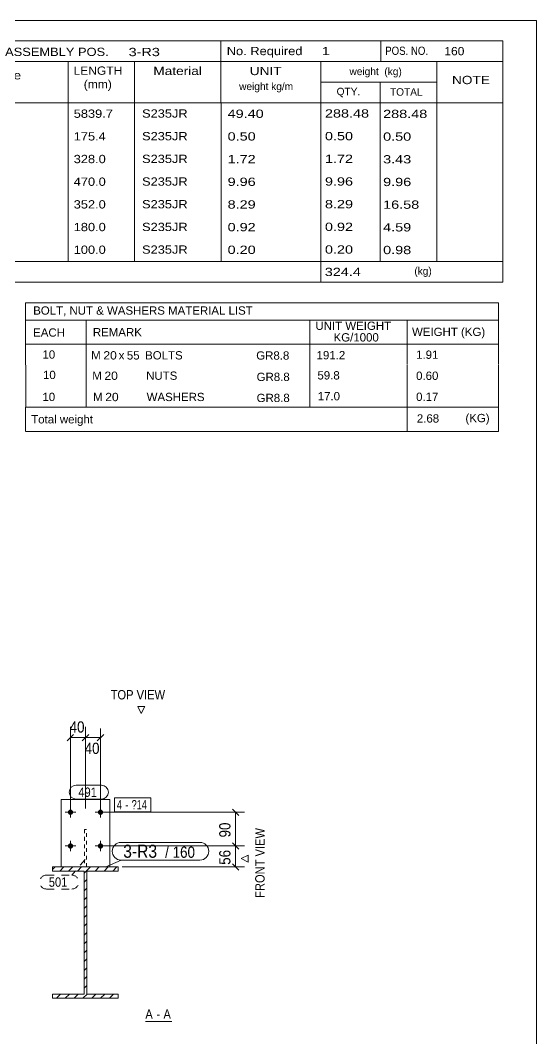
# Model space of a CAD drawing. Header units: millimetres. Extents: x 2 to 825, y 1 to 579.
# Drawn here: x 687.4 to 825, y 307.3 to 579 of the extents above; entities that cross this region are included whole.
import ezdxf

# ---------------------------------------------------------------- set-up
doc = ezdxf.new("R2010")
doc.units = ezdxf.units.MM
for name, pattern in [('XKITLINE00', [0]), ('XKITLINE01', [4, 1, -1, 1, -1]), ('XKITLINE02', [4, 2, -2])]:
    doc.linetypes.add(name, pattern=pattern)
for name, color, linetype, lineweight in [('Bolt', 3, 'Continuous', 0), ('BoltMark', 7, 'Continuous', 0), ('Dimensions', 7, 'Continuous', 0), ('DrawingSheet', 5, 'Continuous', 0), ('OtherObjectType', 7, 'Continuous', 0), ('Part', 2, 'Continuous', 0), ('PartMark', 7, 'Continuous', 0)]:
    doc.layers.add(name, color=color, linetype=linetype, lineweight=lineweight)
doc.styles.add('ARIAL', font='ARIAL.TTF')
doc.styles.add('ARIAL_NARROW', font='ARIALN.TTF')

# ---------------------------------------------------------------- blocks, each defined once
blk = doc.blocks.new('*A1')
at = {"layer": 'Part', "color": 7, "linetype": 'XKITLINE00', "lineweight": 0}
for p, q in [((695.98, 352.49), (696.62, 353.13)), ((697.88, 352.03), (698.98, 353.13)), ((700.24, 352.03), (701.34, 353.13)), ((702.59, 352.03), (703.69, 353.13)), ((704.38, 351.46), (706.05, 353.13)), ((707.31, 352.03), (708.41, 353.13)), ((709.67, 352.03), (710.77, 353.13)), ((712.02, 352.03), (713.12, 353.13)), ((704.38, 349.11), (705.08, 349.81)), ((704.38, 346.75), (705.08, 347.45)), ((704.38, 344.39), (705.08, 345.09)), ((704.38, 342.03), (705.08, 342.73)), ((704.38, 339.68), (705.08, 340.38)), ((704.38, 337.32), (705.08, 338.02)), ((704.38, 334.96), (705.08, 335.66)), ((704.38, 332.61), (705.08, 333.31)), ((704.38, 330.25), (705.08, 330.95)), ((704.38, 327.89), (705.08, 328.59)), ((704.38, 325.53), (705.08, 326.23)), ((704.38, 323.18), (705.08, 323.88)), ((704.38, 320.82), (705.08, 321.52)), ((696.98, 318.13), (698.08, 319.23)), ((699.34, 318.13), (700.44, 319.23)), ((701.7, 318.13), (702.8, 319.23)), ((704.05, 318.13), (705.15, 319.23)), ((706.41, 318.13), (707.51, 319.23)), ((708.77, 318.13), (709.87, 319.23)), ((711.13, 318.13), (712.23, 319.23))]:
    blk.add_line(p, q, dxfattribs=at)
blk = doc.blocks.new('*A54')
at = {"layer": 'Bolt'}
for points in [[(701.43, 367.7), (701.43, 367.66), (701.43, 367.63), (701.42, 367.6), (701.41, 367.56), (701.4, 367.53), (701.39, 367.5), (701.38, 367.46), (701.37, 367.43), (701.35, 367.4), (701.33, 367.37), (701.32, 367.34), (701.3, 367.32), (701.27, 367.29), (701.25, 367.26), (701.23, 367.24), (701.2, 367.21), (701.18, 367.19), (701.15, 367.17), (701.12, 367.15), (701.09, 367.13), (701.06, 367.11), (701.03, 367.1), (701, 367.09), (700.97, 367.07), (700.94, 367.06), (700.9, 367.05), (700.87, 367.05), (700.84, 367.04), (700.8, 367.04), (700.77, 367.03), (700.73, 367.03), (700.7, 367.03), (700.66, 367.04), (700.63, 367.04), (700.6, 367.05), (700.56, 367.05), (700.53, 367.06), (700.5, 367.07), (700.47, 367.09), (700.43, 367.1), (700.4, 367.11), (700.37, 367.13), (700.34, 367.15), (700.32, 367.17), (700.29, 367.19), (700.26, 367.21), (700.24, 367.24), (700.21, 367.26), (700.19, 367.29), (700.17, 367.32), (700.15, 367.34), (700.13, 367.37), (700.12, 367.4), (700.1, 367.43), (700.09, 367.46), (700.07, 367.5), (700.06, 367.53), (700.05, 367.56), (700.05, 367.6), (700.04, 367.63), (700.04, 367.66), (700.03, 367.7), (700.03, 367.73), (700.03, 367.77), (700.04, 367.8), (700.04, 367.83), (700.05, 367.87), (700.05, 367.9), (700.06, 367.94), (700.07, 367.97), (700.09, 368), (700.1, 368.03), (700.12, 368.06), (700.13, 368.09), (700.15, 368.12), (700.17, 368.15), (700.19, 368.18), (700.21, 368.2), (700.24, 368.23), (700.26, 368.25), (700.29, 368.27), (700.32, 368.29), (700.34, 368.31), (700.37, 368.33), (700.4, 368.35), (700.43, 368.36), (700.47, 368.38), (700.5, 368.39), (700.53, 368.4), (700.56, 368.41), (700.6, 368.42), (700.63, 368.42), (700.66, 368.43), (700.7, 368.43), (700.73, 368.43), (700.77, 368.43), (700.8, 368.43), (700.84, 368.42), (700.87, 368.42), (700.9, 368.41), (700.94, 368.4), (700.97, 368.39), (701, 368.38), (701.03, 368.36), (701.06, 368.35), (701.09, 368.33), (701.12, 368.31), (701.15, 368.29), (701.18, 368.27), (701.2, 368.25), (701.23, 368.23), (701.25, 368.2), (701.27, 368.18), (701.3, 368.15), (701.32, 368.12), (701.33, 368.09), (701.35, 368.06), (701.37, 368.03), (701.38, 368), (701.39, 367.97), (701.4, 367.94), (701.41, 367.9), (701.42, 367.87), (701.43, 367.83), (701.43, 367.8), (701.43, 367.77), (701.43, 367.73)], [(709.43, 367.7), (709.43, 367.66), (709.43, 367.63), (709.42, 367.6), (709.41, 367.56), (709.4, 367.53), (709.39, 367.5), (709.38, 367.46), (709.37, 367.43), (709.35, 367.4), (709.33, 367.37), (709.32, 367.34), (709.3, 367.32), (709.27, 367.29), (709.25, 367.26), (709.23, 367.24), (709.2, 367.21), (709.18, 367.19), (709.15, 367.17), (709.12, 367.15), (709.09, 367.13), (709.06, 367.11), (709.03, 367.1), (709, 367.09), (708.97, 367.07), (708.94, 367.06), (708.9, 367.05), (708.87, 367.05), (708.84, 367.04), (708.8, 367.04), (708.77, 367.03), (708.73, 367.03), (708.7, 367.03), (708.66, 367.04), (708.63, 367.04), (708.6, 367.05), (708.56, 367.05), (708.53, 367.06), (708.5, 367.07), (708.47, 367.09), (708.43, 367.1), (708.4, 367.11), (708.37, 367.13), (708.34, 367.15), (708.32, 367.17), (708.29, 367.19), (708.26, 367.21), (708.24, 367.24), (708.21, 367.26), (708.19, 367.29), (708.17, 367.32), (708.15, 367.34), (708.13, 367.37), (708.12, 367.4), (708.1, 367.43), (708.09, 367.46), (708.07, 367.5), (708.06, 367.53), (708.05, 367.56), (708.05, 367.6), (708.04, 367.63), (708.04, 367.66), (708.03, 367.7), (708.03, 367.73), (708.03, 367.77), (708.04, 367.8), (708.04, 367.83), (708.05, 367.87), (708.05, 367.9), (708.06, 367.94), (708.07, 367.97), (708.09, 368), (708.1, 368.03), (708.12, 368.06), (708.13, 368.09), (708.15, 368.12), (708.17, 368.15), (708.19, 368.18), (708.21, 368.2), (708.24, 368.23), (708.26, 368.25), (708.29, 368.27), (708.32, 368.29), (708.34, 368.31), (708.37, 368.33), (708.4, 368.35), (708.43, 368.36), (708.47, 368.38), (708.5, 368.39), (708.53, 368.4), (708.56, 368.41), (708.6, 368.42), (708.63, 368.42), (708.66, 368.43), (708.7, 368.43), (708.73, 368.43), (708.77, 368.43), (708.8, 368.43), (708.84, 368.42), (708.87, 368.42), (708.9, 368.41), (708.94, 368.4), (708.97, 368.39), (709, 368.38), (709.03, 368.36), (709.06, 368.35), (709.09, 368.33), (709.12, 368.31), (709.15, 368.29), (709.18, 368.27), (709.2, 368.25), (709.23, 368.23), (709.25, 368.2), (709.27, 368.18), (709.3, 368.15), (709.32, 368.12), (709.33, 368.09), (709.35, 368.06), (709.37, 368.03), (709.38, 368), (709.39, 367.97), (709.4, 367.94), (709.41, 367.9), (709.42, 367.87), (709.43, 367.83), (709.43, 367.8), (709.43, 367.77), (709.43, 367.73)], [(701.43, 358.7), (701.43, 358.66), (701.43, 358.63), (701.42, 358.6), (701.41, 358.56), (701.4, 358.53), (701.39, 358.5), (701.38, 358.46), (701.37, 358.43), (701.35, 358.4), (701.33, 358.37), (701.32, 358.34), (701.3, 358.32), (701.27, 358.29), (701.25, 358.26), (701.23, 358.24), (701.2, 358.21), (701.18, 358.19), (701.15, 358.17), (701.12, 358.15), (701.09, 358.13), (701.06, 358.11), (701.03, 358.1), (701, 358.09), (700.97, 358.07), (700.94, 358.06), (700.9, 358.05), (700.87, 358.05), (700.84, 358.04), (700.8, 358.04), (700.77, 358.03), (700.73, 358.03), (700.7, 358.03), (700.66, 358.04), (700.63, 358.04), (700.6, 358.05), (700.56, 358.05), (700.53, 358.06), (700.5, 358.07), (700.47, 358.09), (700.43, 358.1), (700.4, 358.11), (700.37, 358.13), (700.34, 358.15), (700.32, 358.17), (700.29, 358.19), (700.26, 358.21), (700.24, 358.24), (700.21, 358.26), (700.19, 358.29), (700.17, 358.32), (700.15, 358.34), (700.13, 358.37), (700.12, 358.4), (700.1, 358.43), (700.09, 358.46), (700.07, 358.5), (700.06, 358.53), (700.05, 358.56), (700.05, 358.6), (700.04, 358.63), (700.04, 358.66), (700.03, 358.7), (700.03, 358.73), (700.03, 358.77), (700.04, 358.8), (700.04, 358.83), (700.05, 358.87), (700.05, 358.9), (700.06, 358.94), (700.07, 358.97), (700.09, 359), (700.1, 359.03), (700.12, 359.06), (700.13, 359.09), (700.15, 359.12), (700.17, 359.15), (700.19, 359.18), (700.21, 359.2), (700.24, 359.23), (700.26, 359.25), (700.29, 359.27), (700.32, 359.29), (700.34, 359.31), (700.37, 359.33), (700.4, 359.35), (700.43, 359.36), (700.47, 359.38), (700.5, 359.39), (700.53, 359.4), (700.56, 359.41), (700.6, 359.42), (700.63, 359.42), (700.66, 359.43), (700.7, 359.43), (700.73, 359.43), (700.77, 359.43), (700.8, 359.43), (700.84, 359.42), (700.87, 359.42), (700.9, 359.41), (700.94, 359.4), (700.97, 359.39), (701, 359.38), (701.03, 359.36), (701.06, 359.35), (701.09, 359.33), (701.12, 359.31), (701.15, 359.29), (701.18, 359.27), (701.2, 359.25), (701.23, 359.23), (701.25, 359.2), (701.27, 359.18), (701.3, 359.15), (701.32, 359.12), (701.33, 359.09), (701.35, 359.06), (701.37, 359.03), (701.38, 359), (701.39, 358.97), (701.4, 358.94), (701.41, 358.9), (701.42, 358.87), (701.43, 358.83), (701.43, 358.8), (701.43, 358.77), (701.43, 358.73)], [(709.43, 358.7), (709.43, 358.66), (709.43, 358.63), (709.42, 358.6), (709.41, 358.56), (709.4, 358.53), (709.39, 358.5), (709.38, 358.46), (709.37, 358.43), (709.35, 358.4), (709.33, 358.37), (709.32, 358.34), (709.3, 358.32), (709.27, 358.29), (709.25, 358.26), (709.23, 358.24), (709.2, 358.21), (709.18, 358.19), (709.15, 358.17), (709.12, 358.15), (709.09, 358.13), (709.06, 358.11), (709.03, 358.1), (709, 358.09), (708.97, 358.07), (708.94, 358.06), (708.9, 358.05), (708.87, 358.05), (708.84, 358.04), (708.8, 358.04), (708.77, 358.03), (708.73, 358.03), (708.7, 358.03), (708.66, 358.04), (708.63, 358.04), (708.6, 358.05), (708.56, 358.05), (708.53, 358.06), (708.5, 358.07), (708.47, 358.09), (708.43, 358.1), (708.4, 358.11), (708.37, 358.13), (708.34, 358.15), (708.32, 358.17), (708.29, 358.19), (708.26, 358.21), (708.24, 358.24), (708.21, 358.26), (708.19, 358.29), (708.17, 358.32), (708.15, 358.34), (708.13, 358.37), (708.12, 358.4), (708.1, 358.43), (708.09, 358.46), (708.07, 358.5), (708.06, 358.53), (708.05, 358.56), (708.05, 358.6), (708.04, 358.63), (708.04, 358.66), (708.03, 358.7), (708.03, 358.73), (708.03, 358.77), (708.04, 358.8), (708.04, 358.83), (708.05, 358.87), (708.05, 358.9), (708.06, 358.94), (708.07, 358.97), (708.09, 359), (708.1, 359.03), (708.12, 359.06), (708.13, 359.09), (708.15, 359.12), (708.17, 359.15), (708.19, 359.18), (708.21, 359.2), (708.24, 359.23), (708.26, 359.25), (708.29, 359.27), (708.32, 359.29), (708.34, 359.31), (708.37, 359.33), (708.4, 359.35), (708.43, 359.36), (708.47, 359.38), (708.5, 359.39), (708.53, 359.4), (708.56, 359.41), (708.6, 359.42), (708.63, 359.42), (708.66, 359.43), (708.7, 359.43), (708.73, 359.43), (708.77, 359.43), (708.8, 359.43), (708.84, 359.42), (708.87, 359.42), (708.9, 359.41), (708.94, 359.4), (708.97, 359.39), (709, 359.38), (709.03, 359.36), (709.06, 359.35), (709.09, 359.33), (709.12, 359.31), (709.15, 359.29), (709.18, 359.27), (709.2, 359.25), (709.23, 359.23), (709.25, 359.2), (709.27, 359.18), (709.3, 359.15), (709.32, 359.12), (709.33, 359.09), (709.35, 359.06), (709.37, 359.03), (709.38, 359), (709.39, 358.97), (709.4, 358.94), (709.41, 358.9), (709.42, 358.87), (709.43, 358.83), (709.43, 358.8), (709.43, 358.77), (709.43, 358.73)]]:
    blk.add_hatch(color=3, dxfattribs=at).paths.add_polyline_path(points, flags=17)
at = {"layer": 'Bolt', "color": 3, "linetype": 'XKITLINE00', "lineweight": 0}
for p, q in [((702.13, 367.73), (699.33, 367.73)), ((700.73, 369.13), (700.73, 366.33)), ((710.13, 367.73), (707.33, 367.73)), ((708.73, 369.13), (708.73, 366.33)), ((702.13, 358.73), (699.33, 358.73)), ((700.73, 360.13), (700.73, 357.33)), ((710.13, 358.73), (707.33, 358.73)), ((708.73, 360.13), (708.73, 357.33))]:
    blk.add_line(p, q, dxfattribs=at)
blk = doc.blocks.new('*A55')
at = {"layer": 'Part', "color": 2, "linetype": 'XKITLINE00', "lineweight": 0}
for p, q in [((695.98, 352.03), (695.98, 353.13)), ((695.98, 353.13), (713.48, 353.13)), ((704.38, 352.03), (695.98, 352.03)), ((704.38, 319.23), (704.38, 352.03)), ((713.48, 352.03), (705.08, 352.03)), ((705.08, 352.03), (705.08, 319.23)), ((713.48, 353.13), (713.48, 352.03)), ((695.98, 318.13), (695.98, 319.23)), ((695.98, 319.23), (704.38, 319.23)), ((713.48, 318.13), (695.98, 318.13)), ((705.08, 319.23), (713.48, 319.23)), ((713.48, 319.23), (713.48, 318.13))]:
    blk.add_line(p, q, dxfattribs=at)
blk = doc.blocks.new('*A56')
at = {"layer": 'Part', "color": 2, "linetype": 'XKITLINE00', "lineweight": 0}
for p, q in [((698.23, 353.13), (698.23, 371.13)), ((698.23, 371.13), (711.23, 371.13)), ((711.23, 371.13), (711.23, 353.13))]:
    blk.add_line(p, q, dxfattribs=at)
at = {"layer": 'Part', "color": 7, "linetype": 'XKITLINE01', "lineweight": 0}
blk.add_line((711.23, 353.13), (698.23, 353.13), dxfattribs=at)
blk = doc.blocks.new('*A57')
at = {"layer": 'Part', "color": 7, "linetype": 'XKITLINE01', "lineweight": 0}
for p, q in [((704.98, 363.13), (704.48, 363.13)), ((704.48, 363.13), (704.48, 353.13)), ((704.98, 353.13), (704.98, 363.13)), ((704.48, 353.13), (704.98, 353.13))]:
    blk.add_line(p, q, dxfattribs=at)
blk = doc.blocks.new('*A58')
at = {"layer": 'DrawingSheet', "color": 5, "linetype": 'XKITLINE00', "lineweight": 0}
for p, q in [((825, 579), (5, 579)), ((825, 5), (825, 579))]:
    blk.add_line(p, q, dxfattribs=at)
blk = doc.blocks.new('*A59')
at = {"layer": 'OtherObjectType', "color": 7, "linetype": 'XKITLINE00', "lineweight": 0}
for p, q in [((688.76, 503.65), (688.75, 492.65)), ((688.76, 503.65), (814.88, 503.65)), ((814.88, 503.65), (814.88, 492.65)), ((688.75, 499), (814.88, 499)), ((704.87, 499.01), (704.87, 492.65)), ((764.57, 499.01), (764.57, 492.65)), ((790.47, 498.99), (790.47, 492.65)), ((688.76, 492.62), (688.76, 487.12)), ((688.77, 492.65), (814.88, 492.65)), ((704.92, 492.65), (704.92, 487.03)), ((764.57, 492.65), (764.57, 487.03)), ((790.5, 492.65), (790.5, 487.15)), ((814.88, 492.65), (814.88, 487.15)), ((688.79, 487.03), (688.79, 481.42)), ((704.95, 487.03), (704.95, 481.41)), ((764.57, 487.03), (764.57, 481.41)), ((790.5, 487.03), (790.5, 481.53)), ((814.88, 487.03), (814.88, 481.53)), ((688.79, 481.4), (688.79, 475.83)), ((704.95, 481.41), (704.95, 475.79)), ((764.57, 481.41), (764.57, 475.79)), ((790.5, 481.41), (790.5, 475.8)), ((814.88, 481.41), (814.88, 475.8)), ((814.88, 475.8), (688.75, 475.83)), ((688.78, 475.79), (688.78, 469.39)), ((688.85, 475.79), (814.87, 475.79)), ((790.5, 475.76), (790.5, 469.34)), ((814.87, 475.76), (814.87, 469.35)), ((688.77, 469.35), (814.87, 469.35))]:
    blk.add_line(p, q, dxfattribs=at)
at = {"layer": 'OtherObjectType', "color": 7, "style": 'ARIAL_NARROW'}
for s, width, p in [('BOLT, NUT & WASHERS MATERIAL LIST', 1.211571, (690.79, 500.49)), ('UNIT WEIGHT', 1.211571, (766.03, 496.42)), ('EACH', 1.211571, (690.78, 494.62)), ('REMARK', 1.211571, (706.7, 494.71)), (' KG/1000', 1.211571, (770.02, 493.33)), ('WEIGHT (KG)', 1.211571, (791.78, 494.8)), ('10', 1.211571, (693.26, 488.75)), ('M', 1.211571, (706.26, 488.55)), ('20', 1.275, (709.5, 488.53)), ('x', 1.211571, (713.58, 488.53)), ('55', 1.211571, (715.76, 488.52)), ('BOLTS', 1.211571, (720.63, 488.54)), ('GR8.8', 1.211571, (750.25, 488.49)), ('191.2', 1.211571, (766.34, 488.58)), ('1.91', 1.211571, (792.87, 488.71)), ('10', 1.211571, (693.4, 483.31)), ('M', 1.211571, (706.54, 483.11)), ('20', 1.275, (709.78, 483.09)), ('NUTS', 1.211571, (720.91, 483.11)), ('GR8.8', 1.211571, (750.35, 482.79)), ('59.8', 1.211571, (766.56, 483.2)), ('0.60', 1.211571, (792.87, 483.09)), ('10', 1.211571, (693.24, 477.44)), ('M', 1.211571, (706.76, 477.44)), ('20', 1.275, (710, 477.42)), ('WASHERS', 1.211571, (721.04, 477.43)), ('GR8.8', 1.211571, (750.35, 477.17)), ('17.0', 1.211571, (766.64, 477.64)), ('0.17', 1.211571, (792.87, 477.48)), ('Total weight', 1.211571, (690.26, 471.47)), ('2.68', 1.211571, (793.07, 471.7)), ('(KG)', 1.211571, (806.02, 471.8))]:
    blk.add_text(s, height=2.2, dxfattribs=dict(at, width=width)).set_placement(p)
blk = doc.blocks.new('*A64')
at = {"layer": 'OtherObjectType', "color": 7, "linetype": 'XKITLINE00', "lineweight": 0}
for p, q in [((639.98, 573.5), (815.98, 573.5)), ((639.98, 573.5), (639.98, 562.5)), ((682.26, 573.42), (682.26, 567.87)), ((740.85, 568), (740.85, 573.5)), ((783.43, 567.96), (783.43, 573.42)), ((815.98, 568), (815.98, 573.5)), ((639.98, 568), (815.98, 568)), ((656.64, 568), (656.64, 557)), ((668.4, 567.98), (668.4, 557.03)), ((700.12, 567.99), (700.13, 557)), ((717.78, 567.98), (717.78, 557)), ((740.85, 567.98), (740.85, 557)), ((767.43, 568), (767.43, 557)), ((798.42, 568), (798.42, 557)), ((815.98, 568), (815.98, 562.5)), ((639.98, 562.5), (639.98, 557)), ((767.45, 562.52), (798.45, 562.52)), ((783.28, 562.52), (783.28, 557)), ((815.98, 562.5), (815.98, 557)), ((639.98, 557), (815.98, 557)), ((639.98, 557), (639.98, 550.95)), ((656.63, 557), (656.63, 550.95)), ((668.44, 556.99), (668.44, 550.95)), ((700.12, 557), (700.11, 550.95)), ((717.79, 557), (717.79, 550.95)), ((740.87, 557), (740.87, 550.95)), ((767.44, 557), (767.44, 550.95)), ((783.33, 556.95), (783.33, 550.95)), ((798.43, 557), (798.43, 550.95)), ((815.98, 557), (815.98, 550.95)), ((639.98, 550.95), (639.98, 544.9)), ((656.63, 550.95), (656.63, 544.9)), ((668.44, 550.94), (668.44, 544.9)), ((700.12, 550.95), (700.11, 544.9)), ((717.79, 550.95), (717.79, 544.9)), ((740.87, 550.95), (740.87, 544.9)), ((767.44, 550.95), (767.44, 544.9)), ((783.33, 550.9), (783.33, 544.9)), ((798.43, 550.95), (798.43, 544.9)), ((815.98, 550.95), (815.98, 544.9)), ((639.98, 544.9), (639.98, 538.85)), ((656.63, 544.9), (656.63, 538.85)), ((668.44, 544.89), (668.44, 538.85)), ((700.12, 544.9), (700.11, 538.85)), ((717.79, 544.9), (717.79, 538.85)), ((740.87, 544.9), (740.87, 538.85)), ((767.44, 544.9), (767.44, 538.85)), ((783.33, 544.85), (783.33, 538.85)), ((798.43, 544.9), (798.43, 538.85)), ((815.98, 544.9), (815.98, 538.85)), ((639.98, 538.85), (639.98, 532.8)), ((656.63, 538.85), (656.63, 532.8)), ((668.44, 538.84), (668.44, 532.8)), ((700.12, 538.85), (700.11, 532.8)), ((717.79, 538.85), (717.79, 532.8)), ((740.87, 538.85), (740.87, 532.8)), ((767.44, 538.85), (767.44, 532.8)), ((783.33, 538.8), (783.33, 532.8)), ((798.43, 538.85), (798.43, 532.8)), ((815.98, 538.85), (815.98, 532.8)), ((639.98, 532.8), (639.98, 526.75)), ((656.63, 532.8), (656.63, 526.75)), ((668.44, 532.79), (668.44, 526.75)), ((700.12, 532.8), (700.11, 526.75)), ((717.79, 532.8), (717.79, 526.75)), ((740.87, 532.8), (740.87, 526.75)), ((767.44, 532.8), (767.44, 526.75)), ((783.33, 532.75), (783.33, 526.75)), ((798.43, 532.8), (798.43, 526.75)), ((815.98, 532.8), (815.98, 526.75)), ((639.98, 526.75), (639.98, 520.7)), ((656.63, 526.75), (656.63, 520.7)), ((668.44, 526.74), (668.44, 520.7)), ((700.12, 526.75), (700.11, 520.7)), ((717.79, 526.75), (717.79, 520.7)), ((740.87, 526.75), (740.87, 520.7)), ((767.44, 526.75), (767.44, 520.7)), ((783.33, 526.7), (783.33, 520.7)), ((798.43, 526.75), (798.43, 520.7)), ((815.98, 526.75), (815.98, 520.7)), ((639.98, 520.7), (639.98, 514.65)), ((656.63, 520.7), (656.63, 514.65)), ((668.44, 520.69), (668.44, 514.65)), ((700.12, 520.7), (700.11, 514.65)), ((717.79, 520.7), (717.79, 514.65)), ((740.87, 520.7), (740.87, 514.65)), ((767.44, 520.7), (767.44, 514.65)), ((783.33, 520.65), (783.33, 514.65)), ((798.43, 520.7), (798.43, 514.65)), ((815.98, 520.7), (815.98, 514.65)), ((639.98, 514.65), (815.98, 514.65)), ((639.98, 514.65), (639.98, 509.15)), ((767.44, 514.65), (767.44, 509.15)), ((815.98, 514.65), (815.98, 509.15)), ((639.98, 509.15), (815.98, 509.15))]:
    blk.add_line(p, q, dxfattribs=at)
at = {"layer": 'OtherObjectType', "color": 7, "style": 'ARIAL_NARROW'}
for s, height, width, p in [('BILL OF MATERIALS', 2.2, 1.36, (641.25, 569.16)), ('ASSEMBLY POS.', 2.2, 1.36, (683.3, 569.5)), ('3-R3', 2.2, 1.525501, (716.23, 569.46)), ('No. Required', 2.2, 1.36, (742.39, 569.72)), ('1', 2.2, 1.525501, (767.75, 569.72)), ('POS. NO.', 2.2, 1.02, (784.63, 569.79)), ('160', 2.2, 1.270501, (800.4, 569.69)), ('QTYN.', 2.2, 1.02, (658.42, 562.84)), ('Profile', 2.2, 1.445, (677.26, 563.25)), ('LENGTH', 2.2, 1.275, (701.54, 564.49)), ('Material', 2.2, 1.445, (722.81, 564.41)), ('UNIT', 2.2, 1.445, (748.52, 564.4)), ('weight  (kg)', 1.98, 1.19, (775.11, 564.39)), ('POS. NO.', 2.2, 1.02, (641.53, 562.74)), ('(mm)', 2.2, 1.275, (704.26, 560.86)), ('weight kg/m', 1.98, 1.19, (745.69, 560.4)), ('NOTE', 2.2, 1.445, (802.44, 561.99)), ('QTY.', 1.98, 1.19, (771.68, 559.03)), ('TOTAL', 1.98, 1.19, (785.9, 558.91)), ('160', 2.2, 1.270501, (641.89, 553.12)), ('1', 2.2, 1.525501, (661.71, 552.91)), ('IPE350-J', 1.98, 1.355501, (669.56, 553.04)), ('5839.7', 2.2, 1.355501, (701.59, 553.01)), ('S235JR', 2.2, 1.355501, (719.81, 553.05)), ('49.40', 2.2, 1.525501, (742.62, 552.99)), ('288.48', 2.2, 1.525501, (768.57, 553.07)), ('288.48', 2.2, 1.525501, (784.08, 552.94)), ('213', 2.2, 1.270501, (641.89, 547.07)), ('1', 2.2, 1.525501, (661.71, 546.86)), ('PL8*82.7', 1.98, 1.355501, (669.56, 546.99)), ('175.4', 2.2, 1.355501, (701.59, 546.96)), ('S235JR', 2.2, 1.355501, (719.81, 547)), ('0.50', 2.2, 1.525501, (742.62, 546.94)), ('0.50', 2.2, 1.525501, (768.57, 547.02)), ('0.50', 2.2, 1.525501, (784.08, 546.89)), ('215', 2.2, 1.270501, (641.89, 541.02)), ('2', 2.2, 1.525501, (661.71, 540.81)), ('PL8*84', 1.98, 1.355501, (669.56, 540.94)), ('328.0', 2.2, 1.355501, (701.59, 540.91)), ('S235JR', 2.2, 1.355501, (719.81, 540.95)), ('1.72', 2.2, 1.525501, (742.62, 540.89)), ('1.72', 2.2, 1.525501, (768.57, 540.97)), ('3.43', 2.2, 1.525501, (784.08, 540.84)), ('242', 2.2, 1.270501, (641.89, 534.97)), ('1', 2.2, 1.525501, (661.71, 534.76)), ('PL15*180', 1.98, 1.355501, (669.56, 534.89)), ('470.0', 2.2, 1.355501, (701.59, 534.86)), ('S235JR', 2.2, 1.355501, (719.81, 534.9)), ('9.96', 2.2, 1.525501, (742.62, 534.84)), ('9.96', 2.2, 1.525501, (768.57, 534.92)), ('9.96', 2.2, 1.525501, (784.08, 534.79)), ('251', 2.2, 1.270501, (641.89, 528.92)), ('2', 2.2, 1.525501, (661.71, 528.71)), ('PL15*200', 1.98, 1.355501, (669.56, 528.84)), ('352.0', 2.2, 1.355501, (701.59, 528.81)), ('S235JR', 2.2, 1.355501, (719.81, 528.85)), ('8.29', 2.2, 1.525501, (742.62, 528.79)), ('8.29', 2.2, 1.525501, (768.57, 528.87)), ('16.58', 2.2, 1.525501, (784.08, 528.74)), ('491', 2.2, 1.270501, (641.89, 522.87)), ('5', 2.2, 1.525501, (661.71, 522.66)), ('PL5*130', 1.98, 1.355501, (669.56, 522.79)), ('180.0', 2.2, 1.355501, (701.59, 522.76)), ('S235JR', 2.2, 1.355501, (719.81, 522.8)), ('0.92', 2.2, 1.525501, (742.62, 522.74)), ('0.92', 2.2, 1.525501, (768.57, 522.82)), ('4.59', 2.2, 1.525501, (784.08, 522.69)), ('501', 2.2, 1.270501, (641.89, 516.82)), ('100.0', 2.2, 1.355501, (701.59, 516.71)), ('S235JR', 2.2, 1.355501, (719.81, 516.75)), ('0.20', 2.2, 1.525501, (742.62, 516.69)), ('0.20', 2.2, 1.525501, (768.57, 516.77)), ('5', 2.2, 1.525501, (661.71, 516.61)), ('PL5*100', 1.98, 1.355501, (669.56, 516.74)), ('0.98', 2.2, 1.525501, (784.08, 516.64)), ('Total Weight', 2.2, 1.445, (641.4, 510.64)), ('324.4', 2.2, 1.525501, (768.52, 510.79)), ('(kg)', 1.98, 1.19, (792.4, 511.16))]:
    blk.add_text(s, height=height, dxfattribs=dict(at, width=width)).set_placement(p)
blk = doc.blocks.new('*A142')
at = {"layer": 'Dimensions', "color": 7, "linetype": 'XKITLINE00', "lineweight": 0}
for p, q in [((709.73, 358.73), (747.13, 358.73)), ((743.88, 359.58), (745.58, 357.88)), ((744.73, 353.13), (744.73, 358.73)), ((743.88, 353.98), (745.58, 352.28)), ((714.48, 353.13), (747.13, 353.13))]:
    blk.add_line(p, q, dxfattribs=at)
at = {"layer": 'Dimensions', "color": 3}
for p in [(744.73, 358.73), (744.73, 353.13)]:
    blk.add_point(p, dxfattribs=at)
at = {"layer": 'Dimensions', "color": 3, "style": 'ARIAL', "width": 0.85}
blk.add_text('56', height=3, rotation=90.0002, dxfattribs=at).set_placement((743.38, 353.71))
blk = doc.blocks.new('*A143')
at = {"layer": 'Dimensions', "color": 7, "linetype": 'XKITLINE00', "lineweight": 0}
for p, q in [((709.73, 367.73), (747.13, 367.73)), ((743.88, 368.58), (745.58, 366.88)), ((744.73, 358.73), (744.73, 367.73)), ((709.73, 358.73), (747.13, 358.73)), ((743.88, 359.58), (745.58, 357.88))]:
    blk.add_line(p, q, dxfattribs=at)
at = {"layer": 'Dimensions', "color": 3}
for p in [(744.73, 367.73), (744.73, 358.73)]:
    blk.add_point(p, dxfattribs=at)
at = {"layer": 'Dimensions', "color": 3, "style": 'ARIAL', "width": 0.85}
blk.add_text('90', height=3, rotation=90.0002, dxfattribs=at).set_placement((743.38, 361.01))
blk = doc.blocks.new('*A144')
at = {"layer": 'Dimensions', "color": 7, "linetype": 'XKITLINE00', "lineweight": 0}
for p, q in [((700.73, 368.73), (700.73, 390.48)), ((704.73, 368.73), (704.73, 390.48)), ((701.58, 388.48), (699.88, 386.78)), ((700.73, 387.63), (704.73, 387.63)), ((705.58, 388.48), (703.88, 386.78))]:
    blk.add_line(p, q, dxfattribs=at)
at = {"layer": 'Dimensions', "color": 3}
for p in [(700.73, 387.63), (704.73, 387.63)]:
    blk.add_point(p, dxfattribs=at)
at = {"layer": 'Dimensions', "color": 3, "style": 'ARIAL', "width": 0.85}
blk.add_text('40', height=3, dxfattribs=at).set_placement((700.51, 388.98))
blk = doc.blocks.new('*A145')
at = {"layer": 'Dimensions', "color": 7, "linetype": 'XKITLINE00', "lineweight": 0}
for p, q in [((704.73, 368.73), (704.73, 390.03)), ((708.73, 368.73), (708.73, 390.03)), ((705.58, 388.48), (703.88, 386.78)), ((704.73, 387.63), (708.73, 387.63)), ((709.58, 388.48), (707.88, 386.78))]:
    blk.add_line(p, q, dxfattribs=at)
at = {"layer": 'Dimensions', "color": 3}
for p in [(704.73, 387.63), (708.73, 387.63)]:
    blk.add_point(p, dxfattribs=at)
at = {"layer": 'Dimensions', "color": 3, "style": 'ARIAL', "width": 0.85}
blk.add_text('40', height=3, dxfattribs=at).set_placement((704.51, 383.28))
blk = doc.blocks.new('*A146')
at = {"layer": 'BoltMark', "color": 7, "linetype": 'XKITLINE00', "lineweight": 0}
for p, q in [((712.5, 371.58), (722.19, 371.58)), ((712.5, 367.88), (712.5, 371.58)), ((722.19, 367.88), (722.19, 371.58)), ((708.73, 367.73), (712.5, 367.88)), ((712.5, 367.88), (722.19, 367.88))]:
    blk.add_line(p, q, dxfattribs=at)
at = {"layer": 'BoltMark', "color": 3, "style": 'ARIAL_NARROW', "width": 0.85}
for s, p in [('4', (713.1, 368.48)), ('-', (715.37, 368.48)), ('?14', (717.03, 368.48))]:
    blk.add_text(s, height=2.5, dxfattribs=at).set_placement(p)
blk = doc.blocks.new('*A147')
at = {"layer": 'PartMark', "color": 7, "linetype": 'XKITLINE00', "lineweight": 0}
for p, q in [((714.2, 359.68), (735.25, 359.68)), ((709.95, 353.08), (714.2, 354.98)), ((714.2, 354.98), (735.25, 354.98))]:
    blk.add_line(p, q, dxfattribs=at)
for centre, start, end in [((714.2, 357.33), 90, 270), ((735.25, 357.33), 270, 90)]:
    blk.add_arc(centre, 2.35, start, end, dxfattribs=at)
at = {"layer": 'PartMark', "color": 1, "style": 'ARIAL', "width": 0.85}
blk.add_text('3-R3', height=3.5, dxfattribs=at).set_placement((714.8, 355.58))
at = {"layer": 'PartMark', "color": 3, "style": 'ARIAL', "width": 0.85}
for s, p in [('/', (725.96, 355.58)), ('160', (727.97, 355.58))]:
    blk.add_text(s, height=3, dxfattribs=at).set_placement(p)
blk = doc.blocks.new('*A148')
at = {"layer": 'PartMark', "color": 7, "linetype": 'XKITLINE00', "lineweight": 0}
for p, q in [((702.22, 374.93), (708.98, 374.93)), ((702.22, 371.23), (708.98, 371.23))]:
    blk.add_line(p, q, dxfattribs=at)
for centre, start, end in [((702.22, 373.08), 90, 270), ((708.98, 373.08), 270, 90)]:
    blk.add_arc(centre, 1.85, start, end, dxfattribs=at)
at = {"layer": 'PartMark', "color": 3, "style": 'ARIAL', "width": 0.85}
blk.add_text('491', height=2.5, dxfattribs=at).set_placement((702.82, 371.83))
blk = doc.blocks.new('*A149')
at = {"layer": 'PartMark', "color": 7, "linetype": 'XKITLINE02', "lineweight": 0}
for p, q in [((704.61, 355.16), (701.11, 350.95)), ((694.35, 350.95), (701.11, 350.95)), ((694.35, 347.25), (701.11, 347.25))]:
    blk.add_line(p, q, dxfattribs=at)
for centre, start, end in [((694.35, 349.1), 90, 270), ((701.11, 349.1), 270, 90)]:
    blk.add_arc(centre, 1.85, start, end, dxfattribs=at)
at = {"layer": 'PartMark', "color": 3, "style": 'ARIAL', "width": 0.85}
blk.add_text('501', height=2.5, dxfattribs=at).set_placement((694.95, 347.85))
blk = doc.blocks.new('*A150')
at = {"layer": 'OtherObjectType', "color": 7, "linetype": 'XKITLINE00', "lineweight": 0}
for p, q in [((719.59, 394.08), (718.65, 395.96)), ((718.65, 395.96), (720.53, 395.96)), ((720.53, 395.96), (719.59, 394.08)), ((719.59, 394.08), (719.59, 394.08)), ((746.23, 355.36), (748.11, 356.29)), ((748.11, 356.29), (748.11, 354.42)), ((748.11, 354.42), (746.23, 355.36)), ((746.23, 355.36), (746.23, 355.36)), ((720.69, 311.88), (727.75, 311.88))]:
    blk.add_line(p, q, dxfattribs=at)
at = {"layer": 'OtherObjectType', "color": 7, "style": 'ARIAL', "width": 0.85}
for s, p in [('TOP VIEW', (711.44, 397.83)), ('A', (720.69, 312.63)), ('-', (723.66, 312.63)), ('A', (725.52, 312.63))]:
    blk.add_text(s, height=2.5, dxfattribs=at).set_placement(p)
blk.add_text('FRONT VIEW', height=2.5, rotation=90, dxfattribs=at).set_placement((752.48, 344.89))

msp = doc.modelspace()

# ---------------------------------------------------------------- block references
at = {"lineweight": 0}
for name in ['*A58', '*A64', '*A59', '*A144', '*A145', '*A148', '*A56', '*A146', '*A54', '*A143', '*A57', '*A142', '*A147', '*A149', '*A1', '*A55']:
    msp.add_blockref(name, (0, 0), dxfattribs=at)
at = {"layer": 'OtherObjectType', "lineweight": 0}
msp.add_blockref('*A150', (0, 0), dxfattribs=at)

doc.saveas('drawing.dxf')
